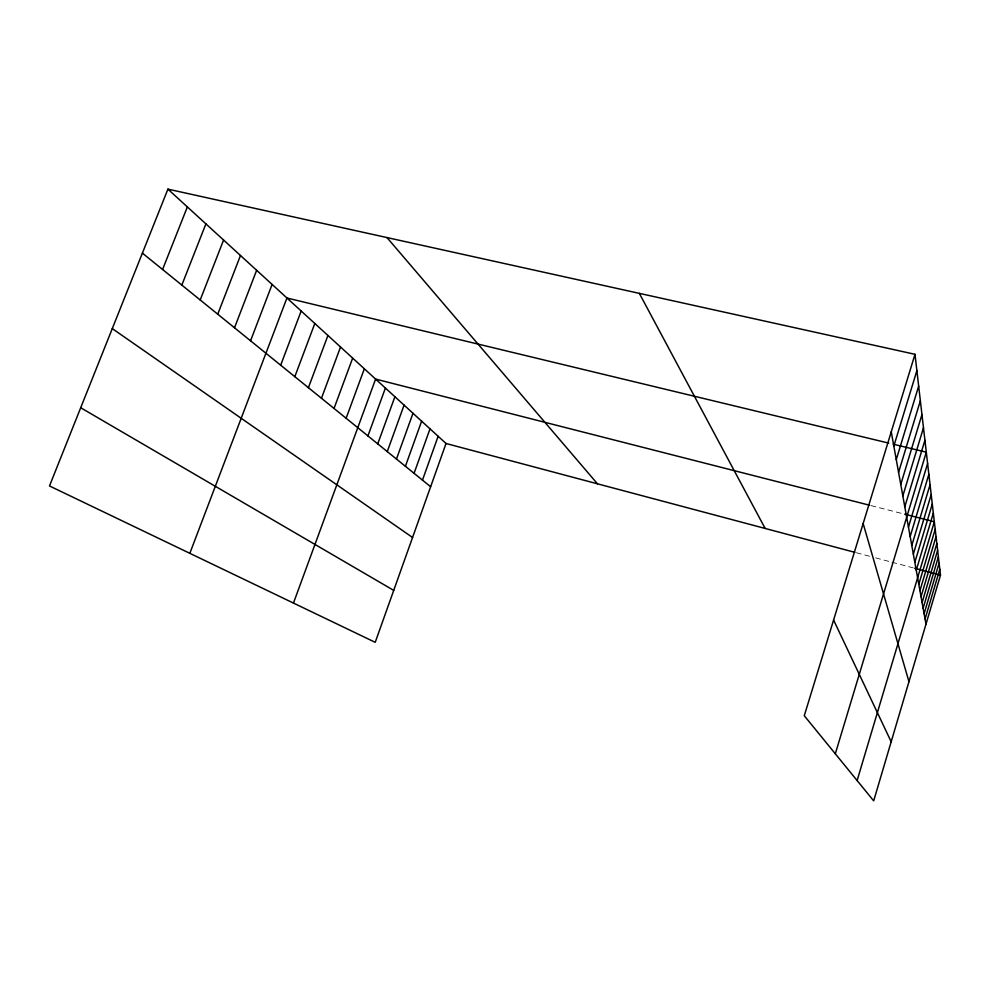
<?xml version="1.0" encoding="UTF-8"?>
<svg xmlns="http://www.w3.org/2000/svg" width="990" height="990" viewBox="0 0 990 990"><rect width="100%" height="100%" fill="white"/><g stroke="black" fill="none" stroke-linecap="round" stroke-linejoin="round"><path stroke-width="0.74" stroke-dasharray="4.95 3.71" d="M871.052 505.605L903.214 513.81M856.362 552.742L869.69 556.293M875.643 557.877L889.045 561.441M891.891 562.196L913.213 567.876"/><path stroke-width="1.49" d="M925.068 619.01L939.819 569.238M914.995 354.309L940.5 575.14L873.687 800.861L804.276 715.721L914.995 354.309L167.916 189.139L49.5 485.954L375.222 642.324L446.032 443.495L167.916 189.139M918.807 584.31L935.204 529.291M919.945 590.622L936.045 536.543M921.034 596.698L936.849 543.547M922.098 602.576L937.629 550.304M923.126 608.244L938.384 556.826M924.115 613.713L939.114 563.137M913.349 554.115L931.194 494.567M914.834 562.345L932.283 504.021M916.257 570.215L933.335 513.08M857.117 780.528L934.337 521.767L904.674 514.194M835.312 753.786L926.293 452.183L893.227 444.201M908.461 527.101L927.605 463.53M910.169 536.518L928.855 474.346M911.79 545.515L930.055 484.692M900.764 484.457L921.95 414.6M902.83 495.928L923.472 427.767M904.798 506.843L924.92 440.278M896.272 459.595L918.658 386.112M898.574 472.354L920.354 400.74M893.834 446.094L916.876 370.656M414.068 473.319L430.007 428.843M422.47 480.138L438.137 436.281M405.393 466.29L421.629 421.183M387.251 451.589L404.081 405.133M396.458 459.051L412.991 413.275M377.735 443.879L394.899 396.73M367.921 435.922L385.407 388.043M346.129 418.25L364.345 368.787M293.461 603.071L375.606 379.083L869.604 505.234M334.026 408.449L352.663 358.108M321.465 398.265L340.535 347.007M308.41 387.684L327.925 335.486M294.822 376.67L314.82 323.495M280.677 365.199L301.17 311.009M189.833 553.323L286.939 298.002L888.76 443.124M250.557 340.795L272.114 284.439M234.506 327.777L256.645 270.282M217.738 314.189L240.483 255.507M200.203 299.97L223.579 240.05M181.838 285.083L205.895 223.876M162.583 269.49L187.358 206.922M446.032 443.495L854.89 552.346M914.636 568.248L940.5 575.14M80.697 407.744L393.723 590.386M112.278 328.593L412.558 537.496M142.387 253.118L430.638 486.746M386.991 237.575L597.465 483.813M639.354 293.374L765.146 528.45M833.592 620.037L891.173 741.782M863.156 523.537L908.956 681.702M891.248 431.813L925.996 624.146"/></g></svg>
